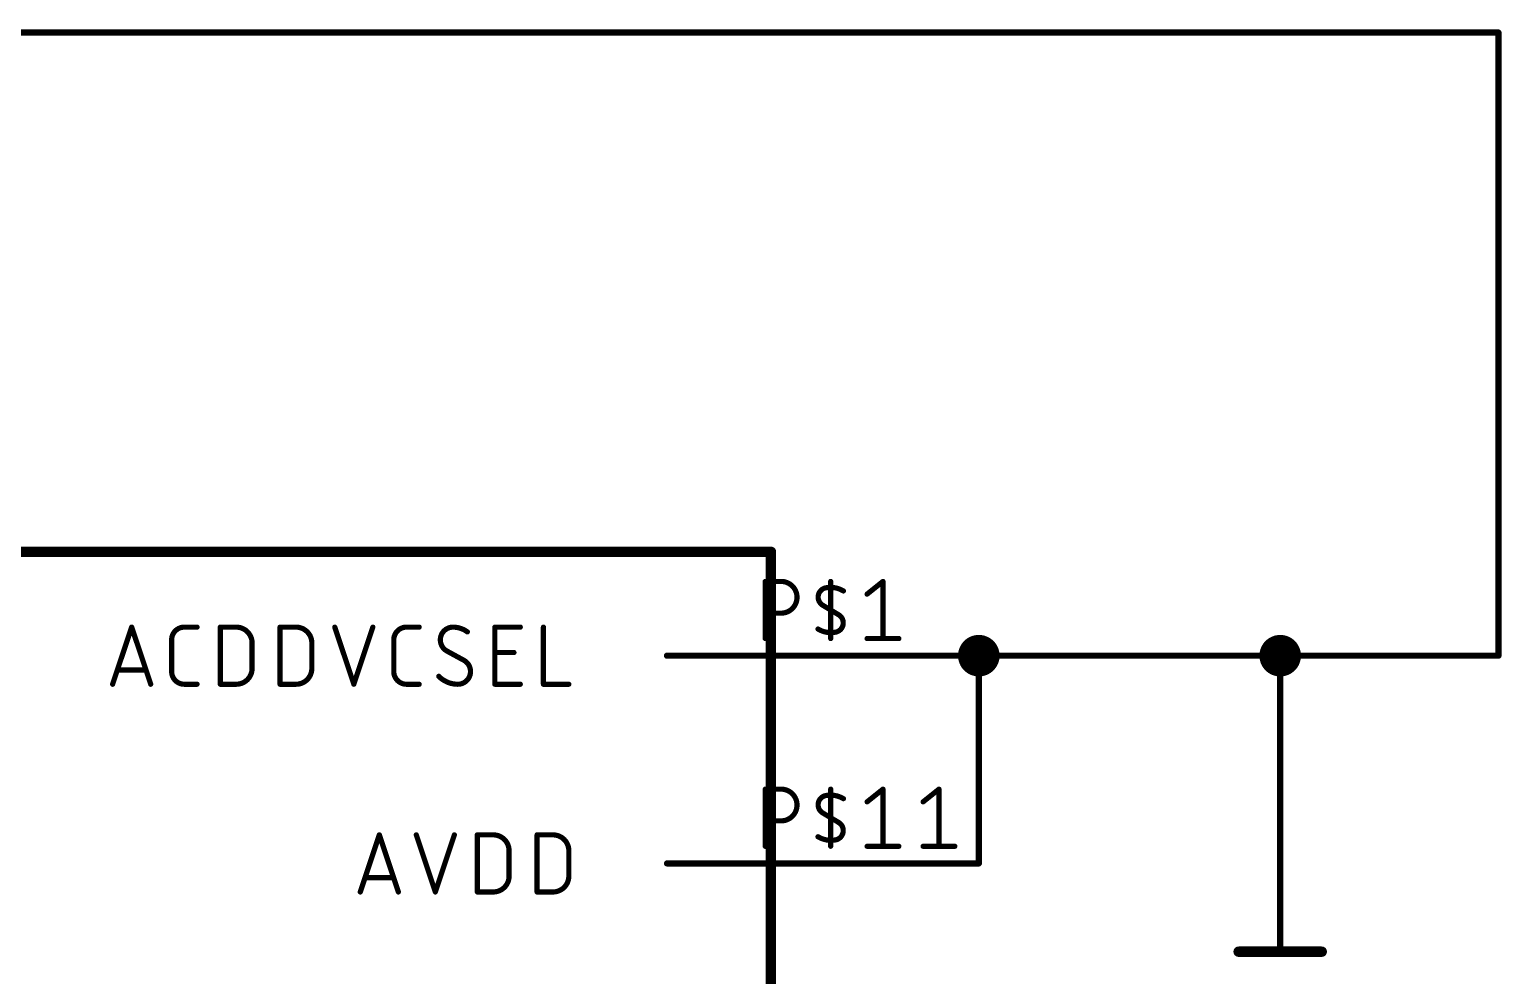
# Model space of a CAD drawing. Extents: x -114 to 51, y -5 to 50.
# Drawn here: x 14.9 to 50.88, y 25.2 to 48.34 of the extents above; entities that cross this region are included whole.
import ezdxf

# ---------------------------------------------------------------- set-up
doc = ezdxf.new("R2010")
doc.units = 0
for name, color, linetype in [('91', 122, 'CONTINUOUS'), ('94', 12, 'CONTINUOUS'), ('95', 251, 'CONTINUOUS')]:
    doc.layers.add(name, color=color, linetype=linetype)

msp = doc.modelspace()

# ---------------------------------------------------------------- linework, layer by layer
at = {"layer": '91', "const_width": 0.1524}
for points in [[(50.8, 48.26), (-7.62, 48.26)], [(50.8, 48.26), (50.8, 33.02)], [(38.1, 33.02), (35.56, 33.02)], [(38.1, 27.94), (38.1, 33.02)], [(38.1, 33.02), (45.466, 33.02)], [(45.466, 33.02), (50.8, 33.02)], [(45.466, 28.956), (45.466, 33.02)], [(35.56, 27.94), (38.1, 27.94)]]:
    msp.add_lwpolyline(points, dxfattribs=at)
at = {"layer": '91'}
for points, const_width in [([(50.8381, 48.26, 1), (50.7619, 48.26)], 0.0762), ([(50.8, 48.2219, 1), (50.8, 48.2981)], 0.0762), ([(38.1, 32.766, 1), (38.1, 33.274, 1), (38.1, 32.766)], 0.508), ([(45.466, 32.766, 1), (45.466, 33.274, 1), (45.466, 32.766)], 0.508), ([(35.56, 33.0581, 1), (35.56, 32.9819)], 0.0762), ([(38.1381, 33.02, 1), (38.0619, 33.02)], 0.0762), ([(38.1, 33.0581, 1), (38.1, 32.9819)], 0.0762), ([(38.1, 32.9819, 1), (38.1, 33.0581)], 0.0762), ([(45.466, 33.0581, 1), (45.466, 32.9819)], 0.0762), ([(45.5041, 33.02, 1), (45.4279, 33.02)], 0.0762), ([(45.466, 32.9819, 1), (45.466, 33.0581)], 0.0762), ([(50.7619, 33.02, 1), (50.8381, 33.02)], 0.0762), ([(50.8, 32.9819, 1), (50.8, 33.0581)], 0.0762), ([(45.4279, 28.956, 1), (45.5041, 28.956)], 0.0762), ([(35.56, 27.9781, 1), (35.56, 27.9019)], 0.0762), ([(38.0619, 27.94, 1), (38.1381, 27.94)], 0.0762), ([(38.1, 27.9019, 1), (38.1, 27.9781)], 0.0762)]:
    msp.add_lwpolyline(points, format="xyb", dxfattribs=dict(at, const_width=const_width))
at = {"layer": '94'}
for points, const_width in [([(0, 35.56), (33.02, 35.56)], 0.254), ([(33.02, 35.56), (33.02, 0)], 0.254), ([(35.56, 33.02), (30.48, 33.02)], 0.1524), ([(45.466, 28.956), (45.466, 26.416)], 0.1524), ([(35.56, 27.94), (30.48, 27.94)], 0.1524), ([(45.466, 26.416), (45.466, 25.781)], 0.1524), ([(44.45, 25.781), (45.466, 25.781)], 0.254), ([(45.466, 25.781), (46.482, 25.781)], 0.254)]:
    msp.add_lwpolyline(points, dxfattribs=dict(at, const_width=const_width))
for points, const_width in [([(33.0835, 35.56, 1), (32.9565, 35.56)], 0.127), ([(33.02, 35.4965, 1), (33.02, 35.6235)], 0.127), ([(30.48, 33.0581, 1), (30.48, 32.9819)], 0.0762), ([(35.56, 32.9819, 1), (35.56, 33.0581)], 0.0762), ([(45.5041, 28.956, 1), (45.4279, 28.956)], 0.0762), ([(30.48, 27.9781, 1), (30.48, 27.9019)], 0.0762), ([(35.56, 27.9019, 1), (35.56, 27.9781)], 0.0762), ([(45.5041, 26.416, 1), (45.4279, 26.416)], 0.0762), ([(45.4279, 26.416, 1), (45.5041, 26.416)], 0.0762), ([(44.45, 25.8445, 1), (44.45, 25.7175)], 0.127), ([(45.466, 25.8445, 1), (45.466, 25.7175)], 0.127), ([(45.466, 25.7175, 1), (45.466, 25.8445)], 0.127), ([(46.482, 25.7175, 1), (46.482, 25.8445)], 0.127), ([(45.4279, 25.781, 1), (45.5041, 25.781)], 0.0762)]:
    msp.add_lwpolyline(points, format="xyb", dxfattribs=dict(at, const_width=const_width))
at = {"layer": '95'}
for points, const_width in [([(32.9121, 34.8361, 1), (32.8485, 34.8361)], 0.0635), ([(32.8803, 34.8679, 1), (32.8803, 34.8043)], 0.0635), ([(33.2684, 34.8679, 1), (33.2684, 34.8043)], 0.0635), ([(33.2684, 34.06, 1), (33.2684, 34.8361)], 0.127), ([(33.2684, 34.8043, 1), (33.2684, 34.8679)], 0.0635), ([(34.3634, 34.6809, 0.6917), (34.2858, 34.254)], 0.127), ([(34.7903, 34.6033, 0.1823), (34.3634, 34.6809)], 0.127), ([(34.3577, 34.7121, 1), (34.3691, 34.6496)], 0.0635), ([(34.3691, 34.6496, 1), (34.3577, 34.7121)], 0.0635), ([(34.5116, 34.8361, 1), (34.4481, 34.8361)], 0.0635), ([(34.7739, 34.576, 1), (34.8066, 34.6305)], 0.0635), ([(35.3495, 34.5504, 1), (35.3892, 34.5009)], 0.0635), ([(35.7892, 34.8361, 1), (35.7257, 34.8361)], 0.0635), ([(35.7773, 34.8113, 1), (35.7376, 34.8609)], 0.0635), ([(34.3021, 34.2812, 1), (34.2695, 34.2268)], 0.0635), ([(34.2695, 34.2268, 1), (34.3021, 34.2812)], 0.0635), ([(34.4962, 34.1648, 1), (34.4635, 34.1104)], 0.0635), ([(34.4635, 34.1104, 1), (34.4962, 34.1648)], 0.0635), ([(32.8803, 34.0917, 1), (32.8803, 34.0282)], 0.0635), ([(33.2684, 34.0917, 1), (33.2684, 34.0282)], 0.0635), ([(33.2684, 34.0282, 1), (33.2684, 34.0917)], 0.0635), ([(34.5962, 33.5943, 0.6917), (34.6739, 34.0212)], 0.127), ([(34.6902, 34.0484, 1), (34.6575, 33.994)], 0.0635), ([(34.6575, 33.994, 1), (34.6902, 34.0484)], 0.0635), ([(17.4253, 33.7285, 1), (17.3651, 33.7085)], 0.0635), ([(17.4253, 33.7085, 1), (17.3651, 33.7285)], 0.0635), ([(18.6825, 33.7185, 0.4142), (18.372, 33.4081)], 0.127), ([(18.4038, 33.4081, 1), (18.3403, 33.4081)], 0.0635), ([(18.6825, 33.7503, 1), (18.6825, 33.6867)], 0.0635), ([(18.6825, 33.6868, 1), (18.6825, 33.7502)], 0.0635), ([(18.9929, 33.6867, 1), (18.9929, 33.7503)], 0.0635), ([(19.5624, 33.7503, 1), (19.5624, 33.6867)], 0.0635), ([(19.5941, 33.7185, 1), (19.5306, 33.7185)], 0.0635), ([(19.9504, 33.7503, 1), (19.9504, 33.6867)], 0.0635), ([(20.3385, 33.3304, 0.4142), (19.9504, 33.7185)], 0.127), ([(19.9504, 33.6867, 1), (19.9504, 33.7503)], 0.0635), ([(21.0542, 33.7185, 1), (20.9907, 33.7185)], 0.0635), ([(21.0225, 33.7503, 1), (21.0225, 33.6867)], 0.0635), ([(21.4105, 33.7503, 1), (21.4105, 33.6867)], 0.0635), ([(21.7986, 33.3304, 0.4142), (21.4105, 33.7185)], 0.127), ([(21.4105, 33.6867, 1), (21.4105, 33.7503)], 0.0635), ([(22.3894, 33.7285, 1), (22.3292, 33.7085)], 0.0635), ([(23.3208, 33.7085, 1), (23.2605, 33.7285)], 0.0635), ([(23.8335, 33.4081, 1), (23.77, 33.4081)], 0.0635), ([(24.1122, 33.7185, 0.4142), (23.8018, 33.4081)], 0.127), ([(24.1122, 33.7503, 1), (24.1122, 33.6867)], 0.0635), ([(24.1122, 33.6868, 1), (24.1122, 33.7502)], 0.0635), ([(24.4227, 33.6867, 1), (24.4227, 33.7503)], 0.0635), ([(25.2501, 33.7185, 0.4142), (24.9397, 33.4081)], 0.127), ([(24.9397, 33.4081, 0.2656), (25.0949, 33.1364)], 0.127), ([(24.9714, 33.4081, 1), (24.9079, 33.4081)], 0.0635), ([(25.5994, 33.6021, 0.1623), (25.2501, 33.7185)], 0.127), ([(25.2501, 33.7502, 1), (25.2501, 33.6868)], 0.0635), ([(25.2501, 33.6867, 1), (25.2501, 33.7502)], 0.0635), ([(25.5803, 33.5767, 1), (25.6184, 33.6275)], 0.0635), ([(26.3042, 33.7185, 1), (26.2407, 33.7185)], 0.0635), ([(26.2725, 33.7503, 1), (26.2725, 33.6867)], 0.0635), ([(26.8934, 33.6867, 1), (26.8934, 33.7503)], 0.0635), ([(27.4906, 33.7185, 1), (27.4271, 33.7185)], 0.0635), ([(32.8485, 33.4391, 1), (32.9121, 33.4391)], 0.0635), ([(34.1857, 33.6992, 1), (34.1531, 33.6447)], 0.0635), ([(34.1694, 33.6719, 0.1823), (34.5962, 33.5943)], 0.127), ([(34.4481, 33.4391, 1), (34.5116, 33.4391)], 0.0635), ([(34.5905, 33.6256, 1), (34.602, 33.5631)], 0.0635), ([(34.602, 33.5631, 1), (34.5905, 33.6256)], 0.0635), ([(35.3694, 33.4709, 1), (35.3694, 33.4074)], 0.0635), ([(35.7257, 33.4391, 1), (35.7892, 33.4391)], 0.0635), ([(36.1455, 33.4074, 1), (36.1455, 33.4709)], 0.0635), ([(18.3403, 33.4081, 1), (18.4038, 33.4081)], 0.0635), ([(20.3702, 33.3304, 1), (20.3067, 33.3304)], 0.0635), ([(20.3067, 33.3304, 1), (20.3702, 33.3304)], 0.0635), ([(21.8303, 33.3304, 1), (21.7668, 33.3304)], 0.0635), ([(21.7668, 33.3304, 1), (21.8303, 33.3304)], 0.0635), ([(23.77, 33.4081, 1), (23.8335, 33.4081)], 0.0635), ([(24.9079, 33.4081, 1), (24.9714, 33.4081)], 0.0635), ([(25.1101, 33.1643, 1), (25.0797, 33.1085)], 0.0635), ([(25.0788, 33.1091, 1), (25.111, 33.1638)], 0.0635), ([(26.2725, 33.1294, 1), (26.2725, 33.0659)], 0.0635), ([(26.7381, 33.0659, 1), (26.7381, 33.1294)], 0.0635), ([(19.9504, 32.3215, 0.4142), (20.3385, 32.7096)], 0.127), ([(20.3702, 32.7096, 1), (20.3067, 32.7096)], 0.0635), ([(20.3067, 32.7096, 1), (20.3702, 32.7096)], 0.0635), ([(21.4105, 32.3215, 0.4142), (21.7986, 32.7096)], 0.127), ([(21.8303, 32.7096, 1), (21.7668, 32.7096)], 0.0635), ([(21.7668, 32.7096, 1), (21.8303, 32.7096)], 0.0635), ([(25.5379, 32.9309, 1), (25.5056, 32.8762)], 0.0635), ([(25.677, 32.6319, 0.2656), (25.5218, 32.9036)], 0.127), ([(25.5066, 32.8757, 1), (25.537, 32.9315)], 0.0635), ([(17.046, 32.7025, 1), (17.046, 32.639)], 0.0635), ([(17.7445, 32.639, 1), (17.7445, 32.7025)], 0.0635), ([(18.372, 32.6319, 0.4142), (18.6825, 32.3215)], 0.127), ([(18.4038, 32.6319, 1), (18.3403, 32.6319)], 0.0635), ([(18.3403, 32.6319, 1), (18.4038, 32.6319)], 0.0635), ([(18.6825, 32.3533, 1), (18.6825, 32.2897)], 0.0635), ([(18.6825, 32.2897, 1), (18.6825, 32.3533)], 0.0635), ([(18.9929, 32.2897, 1), (18.9929, 32.3533)], 0.0635), ([(19.5624, 32.3533, 1), (19.5624, 32.2897)], 0.0635), ([(19.9504, 32.3532, 1), (19.9504, 32.2898)], 0.0635), ([(19.9504, 32.2897, 1), (19.9504, 32.3533)], 0.0635), ([(21.0225, 32.3533, 1), (21.0225, 32.2897)], 0.0635), ([(21.4105, 32.3532, 1), (21.4105, 32.2898)], 0.0635), ([(21.4105, 32.2897, 1), (21.4105, 32.3533)], 0.0635), ([(23.8335, 32.6319, 1), (23.77, 32.6319)], 0.0635), ([(23.77, 32.6319, 1), (23.8335, 32.6319)], 0.0635), ([(23.8018, 32.6319, 0.4142), (24.1122, 32.3215)], 0.127), ([(24.1122, 32.3533, 1), (24.1122, 32.2897)], 0.0635), ([(24.1122, 32.2897, 1), (24.1122, 32.3533)], 0.0635), ([(24.4227, 32.2897, 1), (24.4227, 32.3533)], 0.0635), ([(24.9009, 32.5155, 0.2), (25.3665, 32.3215)], 0.127), ([(24.9234, 32.5379, 1), (24.8783, 32.4932)], 0.0635), ([(25.3665, 32.3215, 0.4142), (25.677, 32.6319)], 0.127), ([(25.3665, 32.3533, 1), (25.3665, 32.2897)], 0.0635), ([(25.3665, 32.2898, 1), (25.3665, 32.3532)], 0.0635), ([(25.7087, 32.6319, 1), (25.6452, 32.6319)], 0.0635), ([(25.6452, 32.6319, 1), (25.7087, 32.6319)], 0.0635), ([(26.2725, 32.3533, 1), (26.2725, 32.2897)], 0.0635), ([(26.8934, 32.2897, 1), (26.8934, 32.3533)], 0.0635), ([(27.4588, 32.3533, 1), (27.4588, 32.2897)], 0.0635), ([(28.0797, 32.2897, 1), (28.0797, 32.3533)], 0.0635), ([(16.8994, 32.3315, 1), (16.9597, 32.3115)], 0.0635), ([(17.8308, 32.3115, 1), (17.891, 32.3315)], 0.0635), ([(19.5306, 32.3215, 1), (19.5941, 32.3215)], 0.0635), ([(20.9907, 32.3215, 1), (21.0542, 32.3215)], 0.0635), ([(22.7949, 32.3315, 1), (22.8551, 32.3115)], 0.0635), ([(22.7949, 32.3115, 1), (22.8551, 32.3315)], 0.0635), ([(26.2407, 32.3215, 1), (26.3042, 32.3215)], 0.0635), ([(27.4271, 32.3215, 1), (27.4906, 32.3215)], 0.0635), ([(32.9121, 29.7561, 1), (32.8485, 29.7561)], 0.0635), ([(32.8803, 29.7878, 1), (32.8803, 29.7244)], 0.0635), ([(33.2684, 28.98, 1), (33.2684, 29.7561)], 0.127), ([(33.2684, 29.7878, 1), (33.2684, 29.7244)], 0.0635), ([(33.2684, 29.7244, 1), (33.2684, 29.7878)], 0.0635), ([(34.3634, 29.6009, 0.6917), (34.2858, 29.174)], 0.127), ([(34.7903, 29.5233, 0.1823), (34.3634, 29.6009)], 0.127), ([(34.3577, 29.6321, 1), (34.3691, 29.5696)], 0.0635), ([(34.3691, 29.5696, 1), (34.3577, 29.6321)], 0.0635), ([(34.5116, 29.7561, 1), (34.4481, 29.7561)], 0.0635), ([(34.7739, 29.496, 1), (34.8066, 29.5505)], 0.0635), ([(35.7892, 29.7561, 1), (35.7257, 29.7561)], 0.0635), ([(35.7773, 29.7313, 1), (35.7376, 29.7809)], 0.0635), ([(37.158, 29.7561, 1), (37.0945, 29.7561)], 0.0635), ([(37.1461, 29.7313, 1), (37.1064, 29.7809)], 0.0635), ([(34.3021, 29.2012, 1), (34.2695, 29.1468)], 0.0635), ([(34.2695, 29.1468, 1), (34.3021, 29.2012)], 0.0635), ([(35.3495, 29.4704, 1), (35.3892, 29.4209)], 0.0635), ([(36.7184, 29.4704, 1), (36.7581, 29.4209)], 0.0635), ([(32.8803, 29.0117, 1), (32.8803, 28.9482)], 0.0635), ([(33.2684, 29.0117, 1), (33.2684, 28.9482)], 0.0635), ([(33.2684, 28.9482, 1), (33.2684, 29.0117)], 0.0635), ([(34.4962, 29.0848, 1), (34.4635, 29.0304)], 0.0635), ([(34.4635, 29.0304, 1), (34.4962, 29.0848)], 0.0635), ([(34.5962, 28.5143, 0.6917), (34.6739, 28.9412)], 0.127), ([(34.6902, 28.9684, 1), (34.6575, 28.914)], 0.0635), ([(34.6575, 28.914, 1), (34.6902, 28.9684)], 0.0635), ([(23.4783, 28.6485, 1), (23.4181, 28.6285)], 0.0635), ([(23.4783, 28.6285, 1), (23.4181, 28.6485)], 0.0635), ([(24.3815, 28.6485, 1), (24.3213, 28.6285)], 0.0635), ([(25.3128, 28.6285, 1), (25.2526, 28.6485)], 0.0635), ([(25.8752, 28.6385, 1), (25.8117, 28.6385)], 0.0635), ([(25.8435, 28.6702, 1), (25.8435, 28.6068)], 0.0635), ([(26.6196, 28.2504, 0.4142), (26.2315, 28.6385)], 0.127), ([(26.2315, 28.6702, 1), (26.2315, 28.6068)], 0.0635), ([(26.2315, 28.6068, 1), (26.2315, 28.6702)], 0.0635), ([(27.3353, 28.6385, 1), (27.2718, 28.6385)], 0.0635), ([(27.3036, 28.6702, 1), (27.3036, 28.6068)], 0.0635), ([(28.0797, 28.2504, 0.4142), (27.6916, 28.6385)], 0.127), ([(27.6916, 28.6702, 1), (27.6916, 28.6068)], 0.0635), ([(27.6916, 28.6068, 1), (27.6916, 28.6702)], 0.0635), ([(34.1857, 28.6192, 1), (34.1531, 28.5647)], 0.0635), ([(34.1694, 28.5919, 0.1823), (34.5962, 28.5143)], 0.127), ([(34.5905, 28.5456, 1), (34.602, 28.4831)], 0.0635), ([(34.602, 28.4831, 1), (34.5905, 28.5456)], 0.0635), ([(26.6513, 28.2504, 1), (26.5878, 28.2504)], 0.0635), ([(26.5878, 28.2504, 1), (26.6513, 28.2504)], 0.0635), ([(28.1115, 28.2504, 1), (28.048, 28.2504)], 0.0635), ([(28.048, 28.2504, 1), (28.1115, 28.2504)], 0.0635), ([(32.8485, 28.3591, 1), (32.9121, 28.3591)], 0.0635), ([(34.4481, 28.3591, 1), (34.5116, 28.3591)], 0.0635), ([(35.3694, 28.3909, 1), (35.3694, 28.3274)], 0.0635), ([(35.7257, 28.3591, 1), (35.7892, 28.3591)], 0.0635), ([(36.1455, 28.3274, 1), (36.1455, 28.3909)], 0.0635), ([(36.7382, 28.3909, 1), (36.7382, 28.3274)], 0.0635), ([(37.0945, 28.3591, 1), (37.158, 28.3591)], 0.0635), ([(37.5143, 28.3274, 1), (37.5143, 28.3909)], 0.0635), ([(23.099, 27.6225, 1), (23.099, 27.559)], 0.0635), ([(23.7975, 27.559, 1), (23.7975, 27.6225)], 0.0635), ([(26.2315, 27.2415, 0.4142), (26.6196, 27.6296)], 0.127), ([(26.6513, 27.6296, 1), (26.5878, 27.6296)], 0.0635), ([(26.5878, 27.6296, 1), (26.6513, 27.6296)], 0.0635), ([(27.6916, 27.2415, 0.4142), (28.0797, 27.6296)], 0.127), ([(28.1115, 27.6296, 1), (28.048, 27.6296)], 0.0635), ([(28.048, 27.6296, 1), (28.1115, 27.6296)], 0.0635), ([(22.9524, 27.2515, 1), (23.0127, 27.2315)], 0.0635), ([(23.8838, 27.2315, 1), (23.944, 27.2515)], 0.0635), ([(24.7869, 27.2515, 1), (24.8472, 27.2315)], 0.0635), ([(24.7869, 27.2315, 1), (24.8472, 27.2515)], 0.0635), ([(25.8117, 27.2415, 1), (25.8752, 27.2415)], 0.0635), ([(25.8435, 27.2733, 1), (25.8435, 27.2098)], 0.0635), ([(26.2315, 27.2732, 1), (26.2315, 27.2098)], 0.0635), ([(26.2315, 27.2098, 1), (26.2315, 27.2733)], 0.0635), ([(27.3036, 27.2733, 1), (27.3036, 27.2098)], 0.0635), ([(27.2718, 27.2415, 1), (27.3353, 27.2415)], 0.0635), ([(27.6916, 27.2732, 1), (27.6916, 27.2098)], 0.0635), ([(27.6916, 27.2098, 1), (27.6916, 27.2733)], 0.0635)]:
    msp.add_lwpolyline(points, format="xyb", dxfattribs=dict(at, const_width=const_width))
at = {"layer": '95', "const_width": 0.127}
for points in [[(32.8803, 33.4391), (32.8803, 34.8361)], [(32.8803, 34.8361), (33.2684, 34.8361)], [(34.4798, 33.4391), (34.4798, 34.8361)], [(35.3694, 34.5257), (35.7574, 34.8361)], [(35.7574, 34.8361), (35.7574, 33.4391)], [(34.4798, 34.1376), (34.2858, 34.254)], [(34.4798, 34.1376), (34.6739, 34.0212)], [(33.2684, 34.06), (32.8803, 34.06)], [(16.9296, 32.3215), (17.3952, 33.7185)], [(17.3952, 33.7185), (17.8609, 32.3215)], [(18.372, 32.6319), (18.372, 33.4081)], [(18.6825, 33.7185), (18.9929, 33.7185)], [(19.5624, 32.3215), (19.5624, 33.7185)], [(19.5624, 33.7185), (19.9504, 33.7185)], [(21.0225, 32.3215), (21.0225, 33.7185)], [(21.0225, 33.7185), (21.4105, 33.7185)], [(22.3593, 33.7185), (22.825, 32.3215)], [(22.825, 32.3215), (23.2907, 33.7185)], [(23.8018, 32.6319), (23.8018, 33.4081)], [(24.1122, 33.7185), (24.4227, 33.7185)], [(26.2725, 32.3215), (26.2725, 33.7185)], [(26.2725, 33.7185), (26.8934, 33.7185)], [(27.4588, 33.7185), (27.4588, 32.3215)], [(35.3694, 33.4391), (36.1455, 33.4391)], [(20.3385, 33.3304), (20.3385, 32.7096)], [(21.7986, 33.3304), (21.7986, 32.7096)], [(25.5218, 32.9036), (25.0949, 33.1364)], [(26.2725, 33.0976), (26.7381, 33.0976)], [(17.7445, 32.6707), (17.046, 32.6707)], [(18.9929, 32.3215), (18.6825, 32.3215)], [(19.9504, 32.3215), (19.5624, 32.3215)], [(21.4105, 32.3215), (21.0225, 32.3215)], [(24.4227, 32.3215), (24.1122, 32.3215)], [(26.8934, 32.3215), (26.2725, 32.3215)], [(27.4588, 32.3215), (28.0797, 32.3215)], [(32.8803, 28.3591), (32.8803, 29.7561)], [(32.8803, 29.7561), (33.2684, 29.7561)], [(34.4798, 28.3591), (34.4798, 29.7561)], [(35.3694, 29.4457), (35.7574, 29.7561)], [(35.7574, 29.7561), (35.7574, 28.3591)], [(36.7382, 29.4457), (37.1263, 29.7561)], [(37.1263, 29.7561), (37.1263, 28.3591)], [(34.4798, 29.0576), (34.2858, 29.174)], [(33.2684, 28.98), (32.8803, 28.98)], [(34.4798, 29.0576), (34.6739, 28.9412)], [(22.9825, 27.2415), (23.4482, 28.6385)], [(23.4482, 28.6385), (23.9139, 27.2415)], [(24.3514, 28.6385), (24.8171, 27.2415)], [(24.8171, 27.2415), (25.2827, 28.6385)], [(25.8435, 27.2415), (25.8435, 28.6385)], [(25.8435, 28.6385), (26.2315, 28.6385)], [(27.3036, 27.2415), (27.3036, 28.6385)], [(27.3036, 28.6385), (27.6916, 28.6385)], [(26.6196, 28.2504), (26.6196, 27.6296)], [(28.0797, 28.2504), (28.0797, 27.6296)], [(35.3694, 28.3591), (36.1455, 28.3591)], [(36.7382, 28.3591), (37.5143, 28.3591)], [(23.7975, 27.5907), (23.099, 27.5907)], [(26.2315, 27.2415), (25.8435, 27.2415)], [(27.6916, 27.2415), (27.3036, 27.2415)]]:
    msp.add_lwpolyline(points, dxfattribs=at)

doc.saveas('drawing.dxf')
